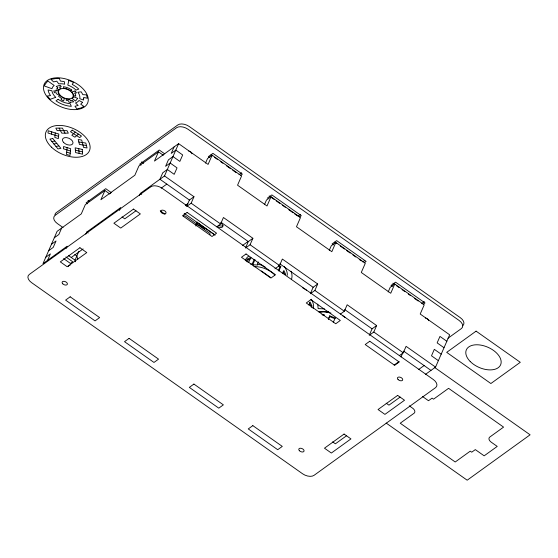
<?xml version="1.0" encoding="UTF-8"?>
<svg xmlns="http://www.w3.org/2000/svg" width="558" height="558" viewBox="0 0 558 558"><rect width="100%" height="100%" fill="white"/><g stroke="black" fill="none" stroke-linecap="round" stroke-linejoin="round"><path stroke-width="0.84" d="M51.524 134.129L51.748 131.862M55.277 132.957L54.83 137.484L58.36 138.572L58.813 134.046L48.218 130.774L47.995 133.034L58.59 136.312M67.127 147.612L66.458 154.399L69.987 155.494L70.657 148.7L63.598 146.517L63.375 148.784L70.434 150.967M263.006 265.392L262.93 266.152L265.134 267.024M328.39 319.574L329.75 315.863L335.191 318.025L333.252 322.454M47.57 260.342L50.387 253.876L45.819 257.175M61.68 228.034L58.855 234.499L54.286 237.799M66.228 248.352L67.169 246.197L42.994 263.641L57.104 231.34L81.28 213.895L85.311 204.66L104.911 190.522L109.724 193.912M85.827 234.207L86.769 232.051L120.737 207.534L119.482 210.408M104.911 190.522L100.879 199.75L134.855 175.233L138.886 166.005L158.486 151.86L163.299 155.257M75.497 261.765L75.037 260.133L78.88 251.337M139.395 195.544L140.337 193.389L164.512 175.951L178.623 143.643L208.085 164.422L212.117 155.194L241.579 175.972L237.548 185.2L267.003 205.979L271.035 196.751L300.497 217.529L296.465 226.757L331.815 251.693L335.853 242.465L365.309 263.243L361.277 272.471L390.74 293.25L394.771 284.022L424.233 304.801L420.202 314.028L449.657 334.807L435.547 367.108L425.37 374.446M158.486 151.86L154.454 161.088L178.623 143.643M174.054 146.949L171.229 153.408L175.805 150.109L182.675 154.957L179.85 161.415L172.98 156.568L168.404 159.867L165.587 166.326L170.155 163.027L177.032 167.874L174.208 174.333L167.337 169.486L162.762 172.785L159.937 179.251L189.399 200.029L193.975 196.73L164.512 175.951M186.574 206.488L189.399 200.029M205.525 163.11L207.541 158.493L212.117 155.194M187.23 206.014L191.15 203.189L193.975 196.73M195.963 224.839L197.176 222.063M195.893 226.025L197.504 222.335M196.758 224.49L197.365 223.102M196.709 225.634L197.999 222.677M216.692 226.792L220.612 223.967L223.43 217.501L252.893 238.28L250.068 244.746L245.499 248.045M245.813 247.327L248.317 241.586L252.893 238.28M264.45 204.667L266.466 200.05L271.035 196.751M246.238 261.339L247.208 259.128L250.856 257.357L248.596 262.525M247.222 262.037L248.191 259.819L250.947 258.48M258.445 261.946L257.475 264.164L257.705 264.987L252.753 264.771L252.23 263.941L254.162 259.505M252.753 264.771L255.013 259.603M274.954 268.823L279.53 265.524L282.355 259.058L317.704 283.994L314.879 290.453L310.311 293.752M278.316 270.595L279.935 266.898L280.82 266.626L279.028 265.12M278.881 271.055L280.82 266.626M282.613 273.434L283.903 270.477L285.696 274.41L284.545 274.25L283.185 271.286M310.625 293.041L313.129 287.293L317.704 283.994M329.262 250.375L331.278 245.764L335.853 242.465M308.825 304.968L310.115 302.011L311.901 305.944L311.259 307.423M328.46 318.82L329.75 315.863M340.422 314.063L344.342 311.231L347.167 304.773L376.629 325.551L373.804 332.01L369.229 335.309L372.053 328.85L376.629 325.551M388.18 291.932L390.195 287.321L394.771 284.022M401.028 356.932L403.043 352.314L404.445 351.303M399.347 355.62L403.267 352.789L406.085 346.33L435.547 367.108M335.191 318.025L334.814 318.66L329.68 316.616M75.295 132.12L71.829 135.252L74.912 137.219L78.385 134.087M109.598 193.786L111 192.775M51.462 244.258L56.037 240.958L53.212 247.417L48.637 250.716M161.213 188.137L166.814 184.098M71.222 257.503L83.121 248.917M135.992 210.764L124.79 218.848L122.042 216.909M185.765 205.177L187.816 203.698M185.319 205.728L187.425 204.207M239.019 174.661L241.635 172.771M240.421 175.54L242.381 174.131L212.926 153.352L208.35 156.652L209.752 157.642M267.268 198.209L271.844 194.902L301.306 215.681L299.346 217.097M242.444 245.534L247.968 241.544M297.937 216.218L300.553 214.328M362.756 261.925L364.716 260.509M364.158 262.811L366.118 261.395L336.655 240.617L332.08 243.916L333.489 244.906M421.674 303.482L424.289 301.599M423.076 304.368L425.036 302.952L395.58 282.174L391.005 285.473L392.407 286.463M394.157 365.044L399.012 361.542M447.948 338.267L461.368 328.578A8.726 5.141 23.6 0 0 459.074 320.431L188.039 129.268A8.726 5.141 23.6 0 0 176.586 127.726L55.075 215.416A8.726 5.141 23.6 0 0 57.369 223.563L63.061 227.573M418.5 369.598L424.101 365.56M346.581 435.735L335.379 443.812L332.631 441.873M400.149 397.073L388.954 405.157L386.199 403.218M51.908 141.565L54.81 141.007M53.938 144.013L56.839 143.455M55.96 146.461L58.862 145.903M250.695 264.206L252.23 263.941M324.47 308.881L318.158 308.609L317.711 304.11M321.973 314.538L324.226 314.628L324.456 315.451L322.803 315.382M311.901 305.944L310.75 305.784L309.397 302.82M78.838 141.997L85.806 143.043L87.041 147.961L83.561 147.438L81.705 140.065L78.218 139.535L79.459 144.452L86.427 145.505M257.475 264.164L262.211 265.217M75.386 150.207L82.451 151.818M66.681 152.139L70.21 153.227M210.959 154.873L212.368 155.856M214.467 157.342L217.278 159.323M220.78 161.799L222.886 163.278M226.395 165.754L230.6 168.725M232.707 170.204L236.215 172.68M269.179 195.935L274.09 199.394M276.196 200.88L279.704 203.349M282.508 205.33L285.312 207.311M288.821 209.787L293.034 212.751M294.436 213.742L297.24 215.723M334.695 242.137L336.802 243.623M340.31 246.099L344.516 249.063M346.623 250.549L350.124 253.025M352.935 254.999L355.739 256.98M359.247 259.456L361.347 260.935M392.916 283.199L395.022 284.685M396.424 285.675L399.228 287.649M402.032 289.63L404.836 291.611M408.344 294.087L410.451 295.566M414.657 298.537L418.165 301.006M446.839 341.266L439.962 336.418L437.137 342.877L444.015 347.725M164.791 153.896L159.288 150.018L139.688 164.157L141.062 165.126M441.19 354.184L434.319 349.336L431.494 355.802L438.372 360.649M434.87 367.638L530.1 434.808L467.185 480.208L386.171 423.062M141.586 161.876L143.65 163.327M220.961 222.286L248.317 241.586M279.9 263.857L313.129 287.293M344.698 309.557L372.053 328.85M403.615 351.115L430.971 370.407M191.15 203.189L220.612 223.967M250.068 244.746L279.53 265.524M314.879 290.453L344.342 311.231M373.804 332.01L403.267 352.789M199.157 223.828L214.704 234.792M184.175 213.316L215.123 235.141M247.208 259.128L248.191 259.819M261.388 270.972L270.225 277.207M140.337 193.389L141.711 194.358M160.244 210.819L165.008 214.174M422.371 396.41L428.488 400.721L432.08 398.133L433.552 399.172L448.583 388.326L503.574 427.114L489.526 437.249A5.643 3.327 23.6 0 0 491.821 442.599L497.227 446.407L484.156 455.837L475.318 449.602L471.726 452.196L470.255 451.157L455.223 461.996L400.232 423.215L414.28 413.08A5.643 3.327 23.6 0 0 411.985 407.731L409.286 405.826M111.216 192.552L105.72 188.674L86.12 202.819L87.494 203.789M88.018 200.531L89.392 201.501M86.769 232.051L88.143 233.021M74.786 254.525L76.851 255.983L77.771 259.24M68.467 255.564L75.037 260.133M65.872 256.938L72.749 261.786L70.461 263.432L63.591 258.584M278.616 265.796L279.935 266.898M65.042 133.167L62.405 128.138L55.835 128.117L57.153 130.628L67.002 130.663L68.327 133.174L61.757 133.153L59.12 128.131M78.706 148.63L79.131 153.394M462.582 325.809A8.726 5.141 23.6 0 0 460.28 317.662L189.246 126.506A8.726 5.141 23.6 0 0 177.8 124.957L56.281 212.647A8.726 5.141 23.6 0 0 54.914 214.942M319.811 312.152A18.7 11.014 23.6 0 1 328.829 312.124M425.356 318.011A2.804 1.653 23.6 0 1 428.53 320.676M188.695 151.092A2.804 1.653 23.6 0 1 191.861 153.764M342.682 315.751A27.426 16.154 23.6 0 1 345.332 317.628M302.666 287.809A27.426 16.154 23.6 0 1 306.642 290.3M291.053 271.223A27.426 16.154 23.6 0 1 291.388 279.649M68.32 266.487A3.487 2.058 23.6 0 1 70.148 265.169M253.932 266.654A18.386 10.832 23.6 0 1 274.717 274.906M245.262 260.558A22.439 13.218 23.6 0 1 248.415 256.359M284.224 266.41A22.439 13.218 23.6 0 1 287.279 275.38M311.322 299.241A22.439 13.218 23.6 0 1 313.129 308.63M318.569 311.789A22.439 13.218 23.6 0 1 330.964 313.094M320.362 312.131A18.386 11.069 23.2 0 1 329.304 312.32M220.543 223.116A3.739 2.204 23.6 0 1 222.586 226.897A3.739 2.204 23.6 0 1 217.453 226.436M223.005 225.62A3.739 2.204 23.6 0 1 218.924 225.446M199.297 223.528A8.056 4.75 23.6 0 1 198.725 225.718M199.631 223.849A8.056 4.75 23.6 0 1 198.927 224.762L204.821 228.919A5.894 3.474 23.6 0 0 204.395 229.233M209.78 234.695A1.869 1.102 23.6 0 0 209.292 232.944L185.723 216.323A1.869 1.102 23.6 0 0 183.268 215.995M55.995 90.577L55.974 91.303L53.847 90.78L54.245 92.642L56.295 92.83L57.104 94.407L58.988 94.26A8.224 4.848 23.6 0 1 58.227 90.71L56.142 89.887L55.995 90.577M83.7 98.78L83.533 100.042L79.752 98.689A14.808 8.726 23.6 0 0 77.925 92.223L81.217 91.826L82.849 94.658L86.49 94.867L87.446 98.25L83.637 97.448L83.7 98.78M68.85 80.415L67.804 85.088A14.808 8.726 23.6 0 1 76.034 90.075L78.804 89.085A18.846 11.104 23.6 0 0 72.198 84.425L73.537 82.458L68.85 80.415M64.414 98.361L63.619 100.872L61.052 99.666L61.896 98.627A10.469 6.166 23.6 0 1 58.353 95.948L59.964 95.474A8.224 4.848 23.6 0 0 64.414 98.361M44.87 84.6L44.424 86.002L51.992 88.722A14.808 8.726 23.6 0 1 54.203 85.472L47.842 80.987L44.891 84.558M77.688 98.368L75.539 101.019L72.128 98.438A8.224 4.848 23.6 0 0 73.517 96.722L77.688 98.368M82.542 102.323L80.722 104.172L83.902 106.418L80.777 108.029L76.913 108.915L74.96 106.229L78.148 105.497L75.518 102.972A14.808 8.726 23.6 0 0 78.971 100.482L82.542 102.323M57.3 88.157L56.797 88.673L58.743 89.754A8.224 4.848 23.6 0 1 60.808 88.471L59.427 87.041L61.261 86.713L60.271 85.214L56.205 86.42L57.913 87.704L57.3 88.157M72.212 130.154L70.482 131.716L79.731 137.617L81.468 136.047L72.212 130.154M58.109 99.303L55.995 100.831A18.846 11.104 23.6 0 0 71.319 106.334L70.155 103.628A14.808 8.726 23.6 0 1 58.109 99.303M150.786 186.791L29.267 274.48A8.726 5.141 23.6 0 0 31.569 282.627L302.603 473.791A8.726 5.141 23.6 0 0 314.049 475.332L435.568 387.643A8.726 5.141 23.6 0 0 433.266 379.496L162.232 188.339A8.726 5.141 23.6 0 0 150.786 186.791M79.913 247.738L60.313 261.883L67.183 266.731L86.783 252.593L79.913 247.738M133.488 209.083L113.888 223.228L120.758 228.076L140.358 213.93L133.488 209.083M70.175 296.807L65.6 300.106L95.062 320.885L99.631 317.586L70.175 296.807M187.118 212.417L182.543 215.716L212.005 236.494L216.581 233.195L187.118 212.417M129.093 338.364L124.518 341.663L153.98 362.442L158.556 359.143L129.093 338.364M246.036 253.974L241.468 257.273L270.923 278.051L275.499 274.752L246.036 253.974M193.905 384.071L189.336 387.378L218.792 408.156L223.367 404.85L193.905 384.071M310.848 299.681L306.279 302.987L335.735 323.766L340.31 320.459L310.848 299.681M252.83 425.628L248.254 428.928L277.717 449.706L282.285 446.407L252.83 425.628M369.773 341.238L365.197 344.544L394.659 365.316L399.228 362.016L369.773 341.238M476.086 331.145L446.686 352.363L490.88 383.527L520.279 362.309L476.086 331.145M344.07 434.054L324.47 448.193L331.347 453.04L350.947 438.902L344.07 434.054M397.645 395.392L378.045 409.537L384.922 414.385L404.522 400.239L397.645 395.392M71.773 90.054L70.51 90.842A8.224 4.848 23.6 0 0 63.87 88.234L63.326 86.734A10.469 6.166 23.6 0 1 71.773 90.054M56.986 78.329L50.959 79.382L53.596 81.907L56.777 81.175L58.73 83.86A14.808 8.726 23.6 0 1 64.665 84.195L64.337 81.601L60.424 81.07L59.253 78.364L56.986 78.329M55.709 97.329L50.164 99.31L47.249 96.025L50.527 95.578A18.846 11.104 23.6 0 1 48.107 89.957L51.908 90.759A14.808 8.726 23.6 0 0 55.709 97.329M70.273 102.254L68.962 102.198L68.418 100.698L66.228 100.328L66.151 98.912A8.224 4.848 23.6 0 0 69.499 99.219L70.489 100.719L72.324 100.391L73.705 101.821L70.273 102.254M75.009 91.01L71.787 91.965A8.224 4.848 23.6 0 1 73.656 95.613L75.776 96.136A10.469 6.166 23.6 0 0 74.639 93.026L76.523 92.879L75.009 91.01M52.787 138.551L49.885 139.109L57.99 148.916L60.892 148.358L52.787 138.551M82.235 149.432L75.17 147.828L75.602 152.592L82.661 154.196L82.235 149.432M470.206 361.479A18.7 11.014 23.6 0 0 500.247 365.539A18.7 11.014 23.6 0 0 479.992 344.99A18.7 11.014 23.6 0 0 470.206 361.479M51.462 147.145A23.68 13.957 23.6 0 0 89.203 151.274A23.68 13.957 23.6 0 0 62.475 125.599A23.68 13.957 23.6 0 0 51.462 147.145M63.654 142.506A5.608 3.306 23.6 0 0 72.7 143.866A5.608 3.306 23.6 0 0 66.786 137.652A5.608 3.306 23.6 0 0 63.654 142.506M49.613 99.519A23.68 13.957 23.6 0 0 87.355 103.648A23.68 13.957 23.6 0 0 60.634 77.974A23.68 13.957 23.6 0 0 49.613 99.519M60.159 95.251A7.791 4.59 23.6 0 0 72.763 97.28A7.791 4.59 23.6 0 0 64.686 88.61A7.791 4.59 23.6 0 0 60.159 95.251M299.43 450.738A2.804 1.653 23.6 0 0 303.936 451.345A2.804 1.653 23.6 0 0 300.901 448.262A2.804 1.653 23.6 0 0 299.43 450.738M398.084 379.545A2.804 1.653 23.6 0 0 402.59 380.158A2.804 1.653 23.6 0 0 399.549 377.075A2.804 1.653 23.6 0 0 398.084 379.545M161.415 212.633A2.804 1.653 23.6 0 0 165.921 213.24A2.804 1.653 23.6 0 0 162.887 210.157A2.804 1.653 23.6 0 0 161.415 212.633M62.768 283.82A2.804 1.653 23.6 0 0 67.274 284.427A2.804 1.653 23.6 0 0 64.233 281.344A2.804 1.653 23.6 0 0 62.768 283.82"/></g></svg>
